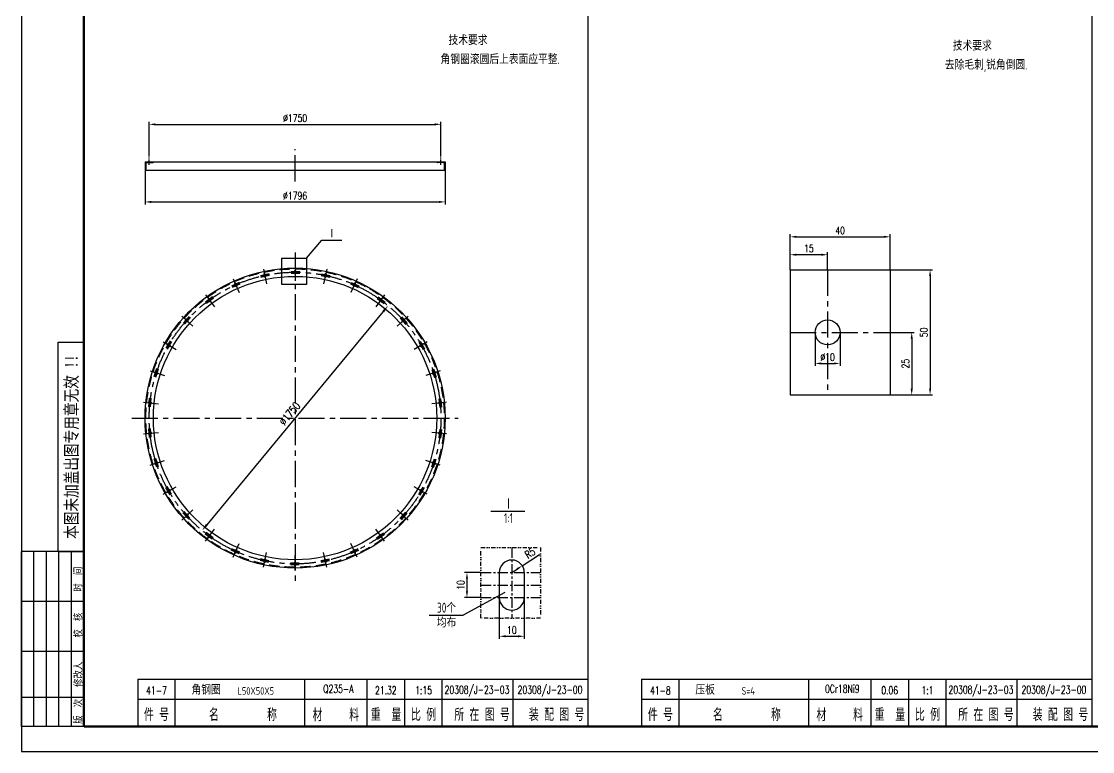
# Model space of a CAD drawing. Extents: x -28112 to -2231, y -2720 to 15724.
# Drawn here: x -28107 to -21682, y -2720 to 1660 of the extents above; entities that cross this region are included whole.
import ezdxf
from ezdxf.enums import TextEntityAlignment as Align

# ---------------------------------------------------------------- set-up
doc = ezdxf.new("R2010")
doc.units = 0
doc.header["$LTSCALE"] = 250
doc.header["$MEASUREMENT"] = 0
for name, pattern in [('CENTER', [2, 1.25, -0.25, 0.25, -0.25]), ('DASHED', [0.75, 0.5, -0.25]), ('DIVIDE', [1.25, 0.5, -0.25, 0, -0.25, 0, -0.25])]:
    doc.linetypes.add(name, pattern=pattern)
doc.layers.get('0').update_dxf_attribs({"linetype": 'CONTINUOUS'})
doc.layers.get('DEFPOINTS').update_dxf_attribs({"linetype": 'CONTINUOUS'})
for name, color, linetype in [('1', 7, 'CONTINUOUS'), ('2', 1, 'CONTINUOUS'), ('6', 2, 'DIVIDE')]:
    doc.layers.add(name, color=color, linetype=linetype)
doc.styles.add('HZ', font='isocp.shx', dxfattribs={"width": 0.75, "bigfont": 'hztxt.shx'})
doc.styles.get("Standard").update_dxf_attribs({"font": 'txt.shx', "width": 0.75})
doc.styles.add('STYLE1', font='SimSun.ttf', dxfattribs={"width": 0.8})
doc.dimstyles.new('STANDARD$0', dxfattribs={"dimscale": 15, "dimtxt": 3, "dimasz": 2.5, "dimexe": 1, "dimexo": 0, "dimgap": 1, "dimtad": 1, "dimdec": 0, "dimzin": 0, "dimdsep": 46, "dimtxsty": 'Standard', "dimcen": 0.09, "dimclrd": 7, "dimclre": 7, "dimclrt": 7, "dimadec": 0, "dimazin": 0, "dimtfac": 1, "dimtdec": 0, "dimtmove": 0, "dimatfit": 2, "dimfxl": 0, "dimtolj": 1, "dimtzin": 0, "dimarcsym": 0})
doc.dimstyles.new('STANDARD$3', dxfattribs={"dimscale": 15, "dimtxt": 3.2, "dimasz": 3, "dimexe": 1.5, "dimexo": 0.05, "dimgap": 1.2, "dimtad": 1, "dimdec": 0, "dimzin": 0, "dimdsep": 46, "dimtxsty": 'Standard', "dimcen": 0, "dimclrd": 256, "dimclre": 256, "dimclrt": 256, "dimadec": 0, "dimazin": 0, "dimtfac": 1.6, "dimtdec": 0, "dimtmove": 0, "dimatfit": 0, "dimfxl": 0, "dimtolj": 1, "dimtzin": 0, "dimarcsym": 0})
doc.dimstyles.new('STANDARD$4', dxfattribs={"dimscale": 15, "dimtxt": 3, "dimasz": 2.5, "dimexe": 1, "dimexo": 0, "dimgap": 1, "dimtad": 1, "dimdec": 0, "dimzin": 0, "dimdsep": 46, "dimtxsty": 'Standard', "dimcen": 0.09, "dimclrd": 7, "dimclre": 7, "dimclrt": 7, "dimadec": 0, "dimazin": 0, "dimtfac": 1, "dimtdec": 0, "dimtmove": 0, "dimatfit": 2, "dimfxl": 0, "dimtolj": 1, "dimtzin": 0, "dimarcsym": 0})

# ---------------------------------------------------------------- blocks, each defined once
blk = doc.blocks.new('TJ5')
for p, q in [((0, 0), (0, 2500)), ((1165, 0), (1165, 2500)), ((3000, 0), (3000, 2500)), ((5000, 0), (5000, 2500)), ((7000, 0), (7000, 2500)), ((7000, 0), (7000, 2500)), ((0, 2000), (7000, 2000)), ((0, 1500), (7000, 1500)), ((0, 1000), (7000, 1000)), ((0, 500), (7000, 500))]:
    blk.add_line(p, q)
at = {"layer": '6', "color": 7, "linetype": 'Continuous'}
for p, q in [((0, 2500), (7000, 2500)), ((0, 0), (7000, 0))]:
    blk.add_line(p, q, dxfattribs=at)
at = {"style": 'STYLE1', "width": 0.8}
for s, p in [('版  次', (610, 250)), ('修改人', (2090, 244)), ('校  核', (4058, 250)), ('时  间', (5892, 250))]:
    blk.add_text(s, height=300, dxfattribs=at).set_placement(p, align=Align.MIDDLE)
blk = doc.blocks.new('TJ2')
blk.add_line((-8366, 1037), (0, 1037))
at = {"layer": '6', "color": 7, "linetype": 'Continuous'}
for p, q in [((-8366, 1037), (-8366, 0)), ((0, 1037), (0, 0)), ((-8366, 0), (0, 0))]:
    blk.add_line(p, q, dxfattribs=at)
at = {"style": 'STYLE1', "width": 0.8}
blk.add_text('本图未加盖出图专用章无效 !!', height=500, dxfattribs=at).set_placement((-4179, 514), align=Align.MIDDLE)
blk = doc.blocks.new('*D379')
at = {"color": 7, "linetype": 'ByBlock'}
for p, q in [((6443.4, 5622.5), (6443.4, 5826.8)), ((6480.9, 5811.8), (8155.9, 5811.8)), ((8193.4, 5622.5), (8193.4, 5826.8))]:
    blk.add_line(p, q, dxfattribs=at)
for points in [[(6480.9, 5818.1), (6480.9, 5805.6), (6443.4, 5811.8)], [(8155.9, 5818.1), (8155.9, 5805.6), (8193.4, 5811.8)]]:
    blk.add_solid(points, dxfattribs=at)
at = {"layer": 'DEFPOINTS', "color": 0, "linetype": 'ByBlock'}
for p in [(8193.4, 5811.8), (6443.4, 5622.5), (8193.4, 5622.5)]:
    blk.add_point(p, dxfattribs=at)
at = {"color": 7, "linetype": 'ByBlock', "insert": (7318.4, 5849.3), "char_height": 45, "attachment_point": 5}
blk.add_mtext('\\A1;∅1750', dxfattribs=at)
blk = doc.blocks.new('*D380')
at = {"linetype": 'ByBlock'}
blk.add_line((-32189.3, 4689.5), (-33247.5, 3410.5), dxfattribs=at)
for points in [[(-32195, 4694.3), (-32183.5, 4684.7), (-32160.6, 4724.2)], [(-33253.2, 3415.3), (-33241.7, 3405.7), (-33276.1, 3375.9)]]:
    blk.add_solid(points, dxfattribs=at)
at = {"layer": 'DEFPOINTS', "color": 0, "linetype": 'ByBlock'}
for p in [(-32160.6, 4724.2), (-33276.1, 3375.9)]:
    blk.add_point(p, dxfattribs=at)
at = {"linetype": 'ByBlock', "insert": (-32750.7, 4076.8), "char_height": 48, "attachment_point": 5, "rotation": 50.39641}
blk.add_mtext('\\A1;∅1750', dxfattribs=at)
blk = doc.blocks.new('*D381')
at = {"color": 7, "linetype": 'ByBlock'}
for p, q in [((-25351.5, -1646), (-25449.9, -1646)), ((-25434.9, -1683.5), (-25434.9, -1758.5)), ((-25351.5, -1796), (-25449.9, -1796))]:
    blk.add_line(p, q, dxfattribs=at)
for points in [[(-25441.1, -1683.5), (-25428.6, -1683.5), (-25434.9, -1646)], [(-25441.1, -1758.5), (-25428.6, -1758.5), (-25434.9, -1796)]]:
    blk.add_solid(points, dxfattribs=at)
at = {"layer": 'DEFPOINTS', "color": 0, "linetype": 'ByBlock'}
for p in [(-25351.5, -1646), (-25434.9, -1796), (-25351.5, -1796)]:
    blk.add_point(p, dxfattribs=at)
at = {"color": 7, "linetype": 'ByBlock', "insert": (-25472.4, -1721), "char_height": 45, "attachment_point": 5, "rotation": 90}
blk.add_mtext('\\A1;10', dxfattribs=at)
blk = doc.blocks.new('*D382')
at = {"color": 7, "linetype": 'ByBlock'}
for p, q in [((-25240.9, -1796), (-25240.9, -2043.3)), ((-25090.9, -1796), (-25090.9, -2043.3)), ((-25203.4, -2028.3), (-25128.4, -2028.3))]:
    blk.add_line(p, q, dxfattribs=at)
for points in [[(-25203.4, -2022.1), (-25203.4, -2034.6), (-25240.9, -2028.3)], [(-25128.4, -2022.1), (-25128.4, -2034.6), (-25090.9, -2028.3)]]:
    blk.add_solid(points, dxfattribs=at)
at = {"layer": 'DEFPOINTS', "color": 0, "linetype": 'ByBlock'}
for p in [(-25240.9, -1796), (-25090.9, -1796), (-25090.9, -2028.3)]:
    blk.add_point(p, dxfattribs=at)
at = {"color": 7, "linetype": 'ByBlock', "insert": (-25165.9, -1990.8), "char_height": 45, "attachment_point": 5}
blk.add_mtext('\\A1;10', dxfattribs=at)
blk = doc.blocks.new('*D383')
at = {"color": 7, "linetype": 'ByBlock'}
for p, q in [((-25103.2, -1604.8), (-24999.8, -1536.8)), ((-25165.9, -1646), (-25134.5, -1625.4))]:
    blk.add_line(p, q, dxfattribs=at)
blk.add_solid([(-25137.9, -1620.2), (-25131.1, -1630.6), (-25103.2, -1604.8)], dxfattribs=at)
at = {"layer": 'DEFPOINTS', "color": 0, "linetype": 'ByBlock'}
for p in [(-25103.2, -1604.8), (-25165.9, -1646)]:
    blk.add_point(p, dxfattribs=at)
at = {"color": 7, "linetype": 'ByBlock', "insert": (-25056.4, -1529.2), "char_height": 45, "attachment_point": 5, "rotation": 33.31563}
blk.add_mtext('\\A1;R5', dxfattribs=at)
blk = doc.blocks.new('*D384')
at = {"color": 7, "linetype": 'ByBlock'}
for p, q in [((-23437.1, 5.3), (-23437.1, 218.8)), ((-23399.6, 203.8), (-22874.6, 203.8)), ((-22837.1, 5.3), (-22837.1, 218.8))]:
    blk.add_line(p, q, dxfattribs=at)
for points in [[(-23399.6, 210), (-23399.6, 197.5), (-23437.1, 203.8)], [(-22874.6, 210), (-22874.6, 197.5), (-22837.1, 203.8)]]:
    blk.add_solid(points, dxfattribs=at)
at = {"layer": 'DEFPOINTS', "color": 0, "linetype": 'ByBlock'}
for p in [(-22837.1, 203.8), (-23437.1, 5.3), (-22837.1, 5.3)]:
    blk.add_point(p, dxfattribs=at)
at = {"color": 7, "linetype": 'ByBlock', "insert": (-23137.1, 241.3), "char_height": 45, "attachment_point": 5}
blk.add_mtext('\\A1;40', dxfattribs=at)
blk = doc.blocks.new('*D385')
at = {"color": 7, "linetype": 'ByBlock'}
for p, q in [((-23437.1, 5.3), (-23437.1, 111.3)), ((-23249.6, 96.3), (-23399.6, 96.3)), ((-23212.1, 5.3), (-23212.1, 111.3))]:
    blk.add_line(p, q, dxfattribs=at)
for points in [[(-23399.6, 102.5), (-23399.6, 90), (-23437.1, 96.3)], [(-23249.6, 102.5), (-23249.6, 90), (-23212.1, 96.3)]]:
    blk.add_solid(points, dxfattribs=at)
at = {"layer": 'DEFPOINTS', "color": 0, "linetype": 'ByBlock'}
for p in [(-23437.1, 96.3), (-23437.1, 5.3), (-23212.1, 5.3)]:
    blk.add_point(p, dxfattribs=at)
at = {"color": 7, "linetype": 'ByBlock', "insert": (-23324.6, 133.8), "char_height": 45, "attachment_point": 5}
blk.add_mtext('\\A1;15', dxfattribs=at)
blk = doc.blocks.new('*D386')
at = {"color": 7, "linetype": 'ByBlock'}
for p, q in [((-22837.1, 5.3), (-22582.4, 5.3)), ((-22597.4, -32.2), (-22597.4, -707.2)), ((-22837.1, -744.7), (-22582.4, -744.7))]:
    blk.add_line(p, q, dxfattribs=at)
for points in [[(-22603.6, -32.2), (-22591.1, -32.2), (-22597.4, 5.3)], [(-22603.6, -707.2), (-22591.1, -707.2), (-22597.4, -744.7)]]:
    blk.add_solid(points, dxfattribs=at)
at = {"layer": 'DEFPOINTS', "color": 0, "linetype": 'ByBlock'}
for p in [(-22837.1, 5.3), (-22837.1, -744.7), (-22597.4, -744.7)]:
    blk.add_point(p, dxfattribs=at)
at = {"color": 7, "linetype": 'ByBlock', "insert": (-22634.9, -369.7), "char_height": 45, "attachment_point": 5, "rotation": 90}
blk.add_mtext('\\A1;50', dxfattribs=at)
blk = doc.blocks.new('*D387')
at = {"color": 7, "linetype": 'ByBlock'}
for p, q in [((-22837.1, -369.7), (-22692.6, -369.7)), ((-22707.6, -407.2), (-22707.6, -707.2)), ((-22837.1, -744.7), (-22692.6, -744.7))]:
    blk.add_line(p, q, dxfattribs=at)
for points in [[(-22713.8, -407.2), (-22701.3, -407.2), (-22707.6, -369.7)], [(-22713.8, -707.2), (-22701.3, -707.2), (-22707.6, -744.7)]]:
    blk.add_solid(points, dxfattribs=at)
at = {"layer": 'DEFPOINTS', "color": 0, "linetype": 'ByBlock'}
for p in [(-22837.1, -369.7), (-22837.1, -744.7), (-22707.6, -744.7)]:
    blk.add_point(p, dxfattribs=at)
at = {"color": 7, "linetype": 'ByBlock', "insert": (-22745.1, -557.2), "char_height": 45, "attachment_point": 5, "rotation": 90}
blk.add_mtext('\\A1;25', dxfattribs=at)
blk = doc.blocks.new('*D388')
at = {"color": 7, "linetype": 'ByBlock'}
for p, q in [((-23287.1, -369.7), (-23287.1, -570.8)), ((-23137.1, -369.7), (-23137.1, -570.8)), ((-23249.6, -555.8), (-23174.6, -555.8))]:
    blk.add_line(p, q, dxfattribs=at)
for points in [[(-23249.6, -549.6), (-23249.6, -562.1), (-23287.1, -555.8)], [(-23174.6, -549.6), (-23174.6, -562.1), (-23137.1, -555.8)]]:
    blk.add_solid(points, dxfattribs=at)
at = {"layer": 'DEFPOINTS', "color": 0, "linetype": 'ByBlock'}
for p in [(-23287.1, -369.7), (-23137.1, -369.7), (-23137.1, -555.8)]:
    blk.add_point(p, dxfattribs=at)
at = {"color": 7, "linetype": 'ByBlock', "insert": (-23212.1, -518.3), "char_height": 45, "attachment_point": 5}
blk.add_mtext('\\A1;∅10', dxfattribs=at)
blk = doc.blocks.new('*D631')
at = {"color": 7, "linetype": 'ByBlock'}
for p, q in [((-27365.9, 767.7), (-27365.9, 562)), ((-25565.9, 767.7), (-25565.9, 562)), ((-27328.4, 577), (-25603.4, 577))]:
    blk.add_line(p, q, dxfattribs=at)
for points in [[(-27328.4, 583.3), (-27328.4, 570.8), (-27365.9, 577)], [(-25603.4, 583.3), (-25603.4, 570.8), (-25565.9, 577)]]:
    blk.add_solid(points, dxfattribs=at)
at = {"layer": 'DEFPOINTS', "color": 0, "linetype": 'ByBlock'}
for p in [(-27365.9, 767.7), (-25565.9, 767.7), (-25565.9, 577)]:
    blk.add_point(p, dxfattribs=at)
at = {"color": 7, "linetype": 'ByBlock', "insert": (-26465.9, 614.5), "char_height": 45, "attachment_point": 5}
blk.add_mtext('\\A1;∅1796', dxfattribs=at)

msp = doc.modelspace()

# ---------------------------------------------------------------- linework, layer by layer
for p, q in [((-28107.3, 6190.1), (-28107.3, -2719.9)), ((-28107.3, -2719.9), (-15492.3, -2719.9))]:
    msp.add_line(p, q)
at = {"const_width": 13.5}
for points in [[(-15642.3, -2569.9), (-15642.3, 6040.1), (-27732.3, 6040.1), (-27732.3, -2569.9)], [(-27732.3, -2569.9), (-15642.3, -2569.9)]]:
    msp.add_lwpolyline(points, dxfattribs=at)
at = {"layer": '1', "color": 1}
for p, q in [((-24709.8, 6040.1), (-24709.8, -2569.9)), ((-21687.3, 6040.1), (-21687.3, -2569.9)), ((-27365.9, 817.7), (-26189.1, 817.7)), ((-27365.9, 817.7), (-27365.9, 767.7)), ((-27360.9, 807.7), (-27360.9, 772.7)), ((-27355.9, 812.7), (-27320.9, 812.7)), ((-26318.4, 817.7), (-25565.9, 817.7)), ((-25575.9, 812.7), (-25610.9, 812.7)), ((-25570.9, 807.7), (-25570.9, 772.7)), ((-25565.9, 817.7), (-25565.9, 767.7)), ((-27365.9, 767.7), (-26189.1, 767.7)), ((-27365.9, 767.7), (-27365.9, 767.7)), ((-26318.4, 767.7), (-25565.9, 767.7)), ((-25565.9, 767.7), (-25565.9, 767.7)), ((-26653.7, 140.4), (-26651.7, 130.6)), ((-26643.9, 142.5), (-26641.9, 132.7)), ((-26470.9, 160.6), (-26470.9, 150.6)), ((-26460.9, 160.6), (-26460.9, 150.6)), ((-26287.8, 142.5), (-26289.9, 132.7)), ((-26278, 140.4), (-26280.1, 130.6)), ((-23496.8, 169.4), (-22896.8, 169.4)), ((-23496.8, 169.4), (-23496.8, -580.6)), ((-22896.8, 169.4), (-22896.8, -580.6)), ((-26828.4, 82.5), (-26824.3, 73.4)), ((-26819.2, 86.6), (-26815.2, 77.5)), ((-26112.5, 86.6), (-26116.6, 77.5)), ((-26103.4, 82.5), (-26107.4, 73.4)), ((-26987.2, -10.4), (-26981.3, -18.4)), ((-26979.1, -4.5), (-26973.2, -12.6)), ((-25952.7, -4.5), (-25958.5, -12.6)), ((-25944.6, -10.4), (-25950.5, -18.4)), ((-27116.5, -126.8), (-27109.1, -133.5)), ((-25815.3, -126.8), (-25822.7, -133.5)), ((-27123.2, -134.2), (-27115.8, -140.9)), ((-25808.6, -134.2), (-25816, -140.9)), ((-27230.5, -283.7), (-27221.8, -288.7)), ((-27225.5, -275), (-27216.8, -280)), ((-25706.3, -275), (-25714.9, -280)), ((-25701.3, -283.7), (-25709.9, -288.7)), ((-27301.3, -442.7), (-27291.8, -445.8)), ((-25630.5, -442.7), (-25640, -445.8)), ((-27304.4, -452.2), (-27294.8, -455.3)), ((-25627.4, -452.2), (-25636.9, -455.3)), ((-27341.6, -632.3), (-27331.6, -633.4)), ((-27340.5, -622.4), (-27330.6, -623.4)), ((-25591.2, -622.4), (-25601.2, -623.4)), ((-25590.2, -632.3), (-25600.1, -633.4)), ((-23496.8, -580.6), (-22896.8, -580.6)), ((-27341.6, -806.4), (-27331.6, -805.3)), ((-27340.5, -816.3), (-27330.6, -815.3)), ((-25591.2, -816.3), (-25601.2, -815.3)), ((-25590.2, -806.4), (-25600.1, -805.3)), ((-27304.4, -986.5), (-27294.8, -983.4)), ((-27301.3, -996), (-27291.8, -993)), ((-25630.5, -996), (-25640, -993)), ((-25627.4, -986.5), (-25636.9, -983.4)), ((-27230.5, -1155), (-27221.8, -1150)), ((-25701.3, -1155), (-25709.9, -1150)), ((-27225.5, -1163.7), (-27216.8, -1158.7)), ((-25706.3, -1163.7), (-25714.9, -1158.7)), ((-27123.2, -1304.5), (-27115.8, -1297.8)), ((-27116.5, -1311.9), (-27109.1, -1305.2)), ((-25815.3, -1311.9), (-25822.7, -1305.2)), ((-25808.6, -1304.5), (-25816, -1297.8)), ((-26987.2, -1428.3), (-26981.3, -1420.3)), ((-26979.1, -1434.2), (-26973.2, -1426.1)), ((-25952.7, -1434.2), (-25958.5, -1426.1)), ((-25944.6, -1428.3), (-25950.5, -1420.3)), ((-26828.4, -1521.2), (-26824.3, -1512.1)), ((-26819.2, -1525.3), (-26815.2, -1516.2)), ((-26112.5, -1525.3), (-26116.6, -1516.2)), ((-26103.4, -1521.2), (-26107.4, -1512.1)), ((-26653.7, -1579.1), (-26651.7, -1569.3)), ((-26643.9, -1581.2), (-26641.9, -1571.4)), ((-26470.9, -1599.4), (-26470.9, -1589.4)), ((-26460.9, -1599.4), (-26460.9, -1589.4)), ((-26287.8, -1581.2), (-26289.9, -1571.4)), ((-26278, -1579.1), (-26280.1, -1569.3)), ((-25240.9, -1646), (-25240.9, -1796)), ((-25090.9, -1646), (-25090.9, -1796))]:
    msp.add_line(p, q, dxfattribs=at)
at = {"layer": '1', "color": 0, "linetype": 'CENTER', "ltscale": 0.1}
for p, q in [((-27340.9, 799.5), (-27340.9, 853.1)), ((-25590.9, 799.5), (-25590.9, 853.1))]:
    msp.add_line(p, q, dxfattribs=at)
at = {"layer": '1', "color": 0, "linetype": 'CENTER', "ltscale": 0.5}
for p, q in [((-26465.9, 700.4), (-26465.9, 893.5)), ((-26465.9, 273.3), (-26465.9, -1712.1)), ((-23271.8, 169.4), (-23271.8, -580.6)), ((-23496.8, -205.6), (-22896.8, -205.6)), ((-27445, -719.4), (-25486.8, -719.4))]:
    msp.add_line(p, q, dxfattribs=at)
at = {"layer": '1', "color": 0}
for p, q in [((-26397.6, 239.1), (-26306.4, 348.3)), ((-26306.4, 348.3), (-26186.4, 348.3)), ((-26465.9, 194.6), (-26465.9, 104.7)), ((-26672.5, 136.4), (-26621.6, 147.2)), ((-26671.5, 131.5), (-26620.6, 142.3)), ((-26670.4, 126.6), (-26619.5, 137.4)), ((-26655.9, 174.7), (-26637.2, 86.7)), ((-26490.1, 160.6), (-26438.1, 160.6)), ((-26490.1, 155.6), (-26438.1, 155.6)), ((-26490.1, 150.6), (-26438.1, 150.6)), ((-26308.7, 136.7), (-26257.8, 125.9)), ((-26307.6, 141.6), (-26256.7, 130.7)), ((-26306.6, 146.5), (-26255.7, 135.6)), ((-26275.8, 174.7), (-26294.6, 86.7)), ((-26845.9, 74.7), (-26798.4, 95.9)), ((-26843.9, 70.2), (-26796.4, 91.3)), ((-26841.9, 65.6), (-26794.3, 86.7)), ((-26837.6, 115.6), (-26801, 33.4)), ((-26134.1, 85.3), (-26086.6, 64.1)), ((-26132.1, 89.8), (-26084.6, 68.7)), ((-26094.1, 115.6), (-26130.7, 33.4)), ((-26130.1, 94.4), (-26082.5, 73.3)), ((-27003.1, 20.1), (-26950.2, -52.7)), ((-27002.7, -21.6), (-26960.6, 8.9)), ((-26999.8, -25.7), (-26957.7, 4.9)), ((-26996.8, -29.7), (-26954.7, 0.8)), ((-25928.6, 20.1), (-25981.5, -52.7)), ((-25971.2, 2.8), (-25929.1, -27.8)), ((-25968.2, 6.8), (-25926.1, -23.8)), ((-25974.1, -1.3), (-25932, -31.9)), ((-27145.1, -107.8), (-27078.2, -168)), ((-27136, -148.5), (-27101.2, -109.8)), ((-27132.3, -151.9), (-27097.5, -113.2)), ((-27128.6, -155.2), (-27093.8, -116.5)), ((-25786.6, -107.8), (-25853.5, -168)), ((-25835.5, -119.2), (-25800.7, -157.9)), ((-25831.8, -115.9), (-25797, -154.5)), ((-25828.1, -112.5), (-25793.3, -151.2)), ((-27240.1, -300.3), (-27214.1, -255.3)), ((-27257.4, -262.4), (-27179.5, -307.3)), ((-27235.8, -302.8), (-27209.7, -257.8)), ((-27231.4, -305.3), (-27205.4, -260.3)), ((-25674.3, -262.4), (-25752.3, -307.3)), ((-25724.5, -263.4), (-25698.5, -308.4)), ((-25720.2, -260.9), (-25694.2, -305.9)), ((-25715.9, -258.4), (-25689.9, -303.4)), ((-27335.1, -436.9), (-27249.6, -464.7)), ((-27310.3, -470.4), (-27294.2, -421)), ((-27305.5, -472), (-27289.5, -422.5)), ((-27300.8, -473.5), (-27284.7, -424)), ((-25596.6, -436.9), (-25682.2, -464.7)), ((-25645.9, -427.5), (-25629.9, -477)), ((-25641.2, -425.9), (-25625.1, -475.4)), ((-25636.4, -424.4), (-25620.3, -473.9)), ((-27374.9, -623.8), (-27285.4, -633.2)), ((-27343.6, -651.4), (-27338.1, -599.7)), ((-27338.6, -652), (-27333.2, -600.2)), ((-27333.6, -652.5), (-27328.2, -600.7)), ((-25556.9, -623.8), (-25646.4, -633.2)), ((-25603.2, -604.3), (-25597.7, -656.1)), ((-25598.2, -603.8), (-25592.8, -655.6)), ((-25593.2, -603.3), (-25587.8, -655)), ((-27374.9, -814.9), (-27285.4, -805.5)), ((-27338.5, -835.4), (-27344, -783.7)), ((-27333.6, -834.9), (-27339, -783.1)), ((-27328.6, -834.4), (-27334, -782.6)), ((-25556.9, -814.9), (-25646.4, -805.5)), ((-25598.1, -786.2), (-25603.6, -838)), ((-25593.1, -786.7), (-25598.6, -838.5)), ((-25588.2, -787.3), (-25593.6, -839)), ((-27290.6, -1012.8), (-27306.6, -963.3)), ((-27285.8, -1011.2), (-27301.9, -961.7)), ((-27335.1, -1001.8), (-27249.6, -974)), ((-27295.3, -1014.3), (-27311.4, -964.8)), ((-25596.6, -1001.8), (-25682.2, -974)), ((-25631, -965.2), (-25647.1, -1014.7)), ((-25626.2, -966.7), (-25642.3, -1016.2)), ((-25621.5, -968.3), (-25637.5, -1017.7)), ((-27257.4, -1176.4), (-27179.5, -1131.4)), ((-27215.9, -1180.3), (-27241.9, -1135.3)), ((-27211.5, -1177.8), (-27237.6, -1132.8)), ((-27207.2, -1175.3), (-27233.2, -1130.3)), ((-25674.3, -1176.4), (-25752.3, -1131.4)), ((-25700.3, -1133.4), (-25726.3, -1178.4)), ((-25696, -1135.9), (-25722, -1180.9)), ((-25691.7, -1138.4), (-25717.7, -1183.4)), ((-27145.1, -1330.9), (-27078.2, -1270.7)), ((-27099.9, -1322.8), (-27134.7, -1284.2)), ((-27096.2, -1319.5), (-27131, -1280.8)), ((-25786.6, -1330.9), (-25853.5, -1270.7)), ((-25803.1, -1283.5), (-25838, -1322.2)), ((-27103.6, -1326.2), (-27138.5, -1287.5)), ((-25799.4, -1286.8), (-25834.2, -1325.5)), ((-25795.7, -1290.2), (-25830.5, -1328.9)), ((-27003.1, -1458.8), (-26950.2, -1386)), ((-26960.6, -1441.5), (-27002.7, -1410.9)), ((-26957.7, -1437.4), (-26999.8, -1406.8)), ((-25928.6, -1458.8), (-25981.5, -1386)), ((-25934.9, -1409), (-25977, -1439.5)), ((-25932, -1413), (-25974.1, -1443.6)), ((-26963.5, -1445.5), (-27005.6, -1414.9)), ((-26837.6, -1554.3), (-26801, -1472.1)), ((-26094.1, -1554.3), (-26130.7, -1472.1)), ((-25929, -1417.1), (-25971.1, -1447.6)), ((-26801.7, -1533.1), (-26849.2, -1512)), ((-26799.7, -1528.6), (-26847.2, -1507.4)), ((-26797.6, -1524), (-26845.2, -1502.8)), ((-26655.9, -1613.4), (-26637.2, -1525.4)), ((-26275.8, -1613.4), (-26294.6, -1525.4)), ((-26089.9, -1504.3), (-26137.4, -1525.5)), ((-26087.9, -1508.9), (-26135.4, -1530)), ((-26085.8, -1513.4), (-26133.4, -1534.6)), ((-26625.2, -1585.2), (-26676.1, -1574.3)), ((-26624.1, -1580.3), (-26675, -1569.4)), ((-26623.1, -1575.4), (-26674, -1564.6)), ((-26441.7, -1589.4), (-26493.7, -1589.4)), ((-26441.7, -1594.4), (-26493.7, -1594.4)), ((-26441.7, -1599.4), (-26493.7, -1599.4)), ((-26465.9, -1633.4), (-26465.9, -1543.4)), ((-26261.3, -1565.3), (-26312.2, -1576.1)), ((-26260.3, -1570.2), (-26311.2, -1581)), ((-26259.2, -1575.1), (-26310.1, -1585.9)), ((-25208.3, -1765), (-25458.1, -1902.4))]:
    msp.add_line(p, q, dxfattribs=at)
at = {"layer": '1', "color": 0, "linetype": 'CENTER', "ltscale": 0.2}
for p, q in [((-25165.9, -1495.5), (-25165.9, -1919.5)), ((-25351.5, -1646), (-24993.7, -1646)), ((-25351.5, -1721), (-24993.7, -1721)), ((-25351.5, -1796), (-24993.7, -1796))]:
    msp.add_line(p, q, dxfattribs=at)
at = {"layer": '1'}
for p, q in [((-27184.8, -2569.9), (-27184.8, -2284.8)), ((-26407.7, -2569.9), (-26407.7, -2284.8)), ((-26032.7, -2569.9), (-26032.7, -2284.8)), ((-25807.7, -2569.9), (-25807.7, -2284.8)), ((-25582.7, -2569.9), (-25582.7, -2284.8)), ((-25157.1, -2569.9), (-25157.1, -2284.8)), ((-24162.3, -2569.9), (-24162.3, -2284.8)), ((-23385.2, -2569.9), (-23385.2, -2284.8)), ((-23010.2, -2569.9), (-23010.2, -2284.8)), ((-22785.2, -2569.9), (-22785.2, -2284.8)), ((-22560.2, -2569.9), (-22560.2, -2284.8)), ((-22134.6, -2569.9), (-22134.6, -2284.8))]:
    msp.add_line(p, q, dxfattribs=at)
at = {"layer": '1', "color": 0}
msp.add_lwpolyline([(-26546.2, 239.1), (-26397.6, 239.1), (-26397.6, 80.8), (-26546.2, 80.8)], close=True, dxfattribs=at)
at = {"layer": '1', "color": 0, "linetype": 'DIVIDE', "ltscale": 0.2}
msp.add_lwpolyline([(-25351.5, -1495.5), (-24993.7, -1495.5), (-24993.7, -1919.5), (-25351.5, -1919.5)], close=True, dxfattribs=at)
at = {"layer": '1', "color": 1}
for centre, radius in [((-26465.9, -719.4), 900), ((-26465.9, -719.4), 850), ((-23271.8, -205.6), 75)]:
    msp.add_circle(centre, radius, dxfattribs=at)
at = {"layer": '1', "color": 0, "linetype": 'DASHED', "ltscale": 0.5}
msp.add_circle((-26465.9, -719.4), 895, dxfattribs=at)
at = {"layer": '1', "color": 0, "linetype": 'CENTER', "ltscale": 0.5}
msp.add_circle((-26465.9, -719.4), 875, dxfattribs=at)
at = {"layer": '1', "color": 1}
for centre, radius, start, end in [((-27365.9, 772.7), 5, 270, 0), ((-27355.9, 807.7), 5, 90, 180), ((-27320.9, 817.7), 5, 270, 0), ((-25610.9, 817.7), 5, 180, 270), ((-25575.9, 807.7), 5, 360, 90), ((-25565.9, 772.7), 5, 180, 270), ((-26648.8, 141.4), 5, 12, 192), ((-26646.8, 131.6), 5, 192, 12), ((-26465.9, 160.6), 5, 0, 180), ((-26465.9, 150.6), 5, 180, 0), ((-26285, 131.6), 5, 168, 348), ((-26282.9, 141.4), 5, 348, 168), ((-26823.8, 84.6), 5, 24, 204), ((-26819.7, 75.4), 5, 204, 24), ((-26112, 75.4), 5, 156, 336), ((-26107.9, 84.6), 5, 336, 156), ((-26983.1, -7.4), 5, 36, 216), ((-26977.2, -15.5), 5, 216, 36), ((-25954.5, -15.5), 5, 144, 324), ((-25948.6, -7.4), 5, 324, 144), ((-27119.8, -130.5), 5, 48, 228), ((-25811.9, -130.5), 5, 312, 132), ((-27112.4, -137.2), 5, 228, 48), ((-25819.3, -137.2), 5, 132, 312), ((-27228, -279.4), 5, 60, 240), ((-27219.3, -284.4), 5, 240, 60), ((-25712.4, -284.4), 5, 120, 300), ((-25703.8, -279.4), 5, 300, 120), ((-27302.8, -447.4), 5, 72, 252), ((-27293.3, -450.5), 5, 252, 72), ((-25638.5, -450.5), 5, 108, 288), ((-25628.9, -447.4), 5, 288, 108), ((-27341.1, -627.4), 5, 84, 264), ((-27331.1, -628.4), 5, 264, 84), ((-25600.6, -628.4), 5, 96, 276), ((-25590.7, -627.4), 5, 276, 96), ((-27341.1, -811.3), 5, 96, 276), ((-27331.1, -810.3), 5, 276, 96), ((-25600.6, -810.3), 5, 84, 264), ((-25590.7, -811.3), 5, 264, 84), ((-27302.8, -991.3), 5, 108, 288), ((-27293.3, -988.2), 5, 288, 108), ((-25638.5, -988.2), 5, 72, 252), ((-25628.9, -991.3), 5, 252, 72), ((-27228, -1159.4), 5, 120, 300), ((-27219.3, -1154.4), 5, 300, 120), ((-25712.4, -1154.4), 5, 60, 240), ((-25703.8, -1159.4), 5, 240, 60), ((-27119.8, -1308.2), 5, 132, 312), ((-27112.4, -1301.5), 5, 312, 132), ((-25819.3, -1301.5), 5, 48, 228), ((-25811.9, -1308.2), 5, 228, 48), ((-26983.1, -1431.3), 5, 144, 324), ((-26977.2, -1423.2), 5, 324, 144), ((-25954.5, -1423.2), 5, 36, 216), ((-25948.6, -1431.3), 5, 216, 36), ((-26823.8, -1523.3), 5, 156, 336), ((-26819.7, -1514.1), 5, 336, 156), ((-26112, -1514.1), 5, 24, 204), ((-26107.9, -1523.3), 5, 204, 24), ((-26648.8, -1580.1), 5, 168, 348), ((-26646.8, -1570.3), 5, 348, 168), ((-26465.9, -1589.4), 5, 0, 180), ((-26465.9, -1599.4), 5, 180, 0), ((-26285, -1570.3), 5, 12, 192), ((-26282.9, -1580.1), 5, 192, 12), ((-25165.9, -1646), 75, 0, 180), ((-25165.9, -1796), 75, 180, 0)]:
    msp.add_arc(centre, radius, start, end, dxfattribs=at)
at = {"layer": '2'}
for p, q in [((-25291, -1276.9), (-25086.9, -1276.9)), ((-25662.2, -1902.4), (-25458.1, -1902.4)), ((-27409.8, -2284.8), (-27409.8, -2569.9)), ((-27409.8, -2284.9), (-24709.8, -2284.9)), ((-27409.8, -2284.9), (-24709.8, -2284.9)), ((-27408.2, -2284.9), (-24709.8, -2284.9)), ((-24387.3, -2284.8), (-24387.3, -2569.9)), ((-24387.3, -2284.9), (-21687.3, -2284.9)), ((-24387.3, -2284.9), (-21687.3, -2284.9)), ((-24385.7, -2284.9), (-21687.3, -2284.9)), ((-27409.8, -2404.9), (-24709.8, -2404.9)), ((-24387.3, -2404.9), (-21687.3, -2404.9))]:
    msp.add_line(p, q, dxfattribs=at)

# ---------------------------------------------------------------- block references
at = {"xscale": 0.15, "yscale": 0.15, "zscale": 0.15, "rotation": 90}
for name, p in [('TJ2', (-27732.3, -265)), ('TJ5', (-27732.3, -2569.9))]:
    msp.add_blockref(name, p, dxfattribs=at)

# ---------------------------------------------------------------- texts
at = {"layer": '1', "style": 'HZ', "width": 0.75}
for s, height, p in [('技术要求', 60, (-25545.8, 1518.3)), ('技术要求', 60, (-22520.9, 1484.9)), ('角钢圈滚圆后上表面应平整.', 60, (-25593.4, 1404)), ('去除毛刺,锐角倒圆.', 60, (-22568.5, 1370.6)), ('角钢圈', 60, (-27087.2, -2378.5)), ('压板', 60, (-24064.7, -2378.5)), ('L50X50X5', 45, (-26810.5, -2378.5)), ('S=4', 45, (-23788, -2378.5))]:
    msp.add_text(s, height=height, dxfattribs=at).set_placement(p)
at = {"layer": '1'}
for s, width, p in [('I', 0.75, (-26246.4, 389.6)), ('21.32', 0.7, (-25921.9, -2352.4)), ('1:15', 0.7, (-25695.2, -2352.4)), ('20308/J-23-03', 0.7, (-25374.8, -2352.4)), ('20308/J-23-00', 0.7, (-24936.8, -2352.4)), ('0.06', 0.7, (-22899.4, -2352.4)), ('1:1', 0.7, (-22672.7, -2352.4)), ('20308/J-23-03', 0.7, (-22352.3, -2352.4)), ('20308/J-23-00', 0.7, (-21914.3, -2352.4))]:
    msp.add_text(s, height=48, dxfattribs=dict(at, width=width)).set_placement(p, align=Align.MIDDLE)
for s, height, width, p in [('I', 60, 0.75, (-25186.1, -1261.2)), ('41-7', 48, 0.7, (-27297.3, -2377.3)), ('Q235-A', 48, 0.7, (-26206.1, -2367.5)), ('41-8', 48, 0.7, (-24274.8, -2377.3)), ('0Cr18Ni9', 48, 0.7, (-23183.6, -2367.5))]:
    msp.add_text(s, height=height, dxfattribs=dict(at, width=width)).set_placement(p, align=Align.CENTER)
at = {"layer": '1', "style": 'HZ', "width": 0.75}
for s, p in [('1:1', (-25186.1, -1349.7)), ('30个', (-25557.3, -1886.7)), ('均布', (-25557.3, -1975.1))]:
    msp.add_text(s, height=60, dxfattribs=at).set_placement(p, align=Align.CENTER)
for s, p in [('件 号', (-27297.3, -2494.9)), ('名         称', (-26778.4, -2494.9)), ('材     料', (-26221.6, -2496.3)), ('重  量', (-25920.2, -2494.9)), ('比 例', (-25695.2, -2494.9)), ('所 在 图 号', (-25344.6, -2494.9)), ('装 配 图 号', (-24897.3, -2494.9)), ('件 号', (-24274.8, -2494.9)), ('名         称', (-23755.9, -2494.9)), ('材     料', (-23199.1, -2496.3)), ('重  量', (-22897.7, -2494.9)), ('比 例', (-22672.7, -2494.9)), ('所 在 图 号', (-22322.1, -2494.9)), ('装 配 图 号', (-21874.8, -2494.9))]:
    msp.add_text(s, height=75, dxfattribs=at).set_placement(p, align=Align.MIDDLE)

# ---------------------------------------------------------------- dimensions: what is measured, and where the dimension line sits
at = {"layer": '1', "color": 0}
for base, p1, p2, text, picture, middle, set_off in [((-25590.9, 1042.5), (-27340.9, 853.1), (-25590.9, 853.1), '%%C1750', '*D379', (-26465.9, 1080), (-33784.2, -4769.4)), ((-22896.8, 367.9), (-23496.8, 169.4), (-22896.8, 169.4), '40', '*D384', (-23196.8, 405.4), (-59.7, 164.1)), ((-23496.8, 260.4), (-23271.8, 169.4), (-23496.8, 169.4), '15', '*D385', (-23384.3, 297.9), (-59.7, 164.1)), ((-23196.8, -391.8), (-23346.8, -205.6), (-23196.8, -205.6), '%%C10', '*D388', (-23271.8, -354.3), (-59.7, 164.1))]:
    dim = msp.add_linear_dim(base=base, p1=p1, p2=p2, text=text, dimstyle='STANDARD$0', dxfattribs=at)
    dim.commit()
    dim.dimension.update_dxf_attribs({"geometry": picture, "text_midpoint": middle, "insert": set_off})
for base, p1, p2, text, picture, middle in [((-25565.9, 577), (-27365.9, 767.7), (-25565.9, 767.7), '%%C1796', '*D631', (-26465.9, 614.5)), ((-25090.9, -2028.3), (-25240.9, -1796), (-25090.9, -1796), '10', '*D382', (-25165.9, -1990.8))]:
    dim = msp.add_linear_dim(base=base, p1=p1, p2=p2, text=text, dimstyle='STANDARD$0', dxfattribs=at)
    dim.commit()
    dim.dimension.update_dxf_attribs({"geometry": picture, "text_midpoint": middle})
for base, p1, text, picture, middle in [((-22657.1, -580.6), (-22896.8, 169.4), '50', '*D386', (-22694.6, -205.6)), ((-22767.3, -580.6), (-22896.8, -205.6), '25', '*D387', (-22804.8, -393.1))]:
    dim = msp.add_linear_dim(base=base, p1=p1, p2=(-22896.8, -580.6), angle=90, text=text, dimstyle='STANDARD$0', dxfattribs=at)
    dim.commit()
    dim.dimension.update_dxf_attribs({"geometry": picture, "text_midpoint": middle, "insert": (-59.7, 164.1)})
dim = msp.add_diameter_dim_2p(p1=(-25908.1, -45.2), p2=(-27023.7, -1393.5), text='%%C1750', dimstyle='STANDARD$3', dxfattribs=at)
dim.commit()
dim.dimension.update_dxf_attribs({"geometry": '*D380', "text_midpoint": (-26498.2, -692.6), "insert": (6252.5, -4769.4)})
dim = msp.add_radius_dim(center=(-25165.9, -1646), mpoint=(-25103.2, -1604.8), text='R5', dimstyle='STANDARD$4', dxfattribs=at)
dim.commit()
dim.dimension.update_dxf_attribs({"geometry": '*D383', "text_midpoint": (-25056.4, -1529.2)})
dim = msp.add_linear_dim(base=(-25434.9, -1796), p1=(-25351.5, -1646), p2=(-25351.5, -1796), angle=90, text='10', dimstyle='STANDARD$0', dxfattribs=at)
dim.commit()
dim.dimension.update_dxf_attribs({"geometry": '*D381', "text_midpoint": (-25472.4, -1721)})

doc.saveas('drawing.dxf')
